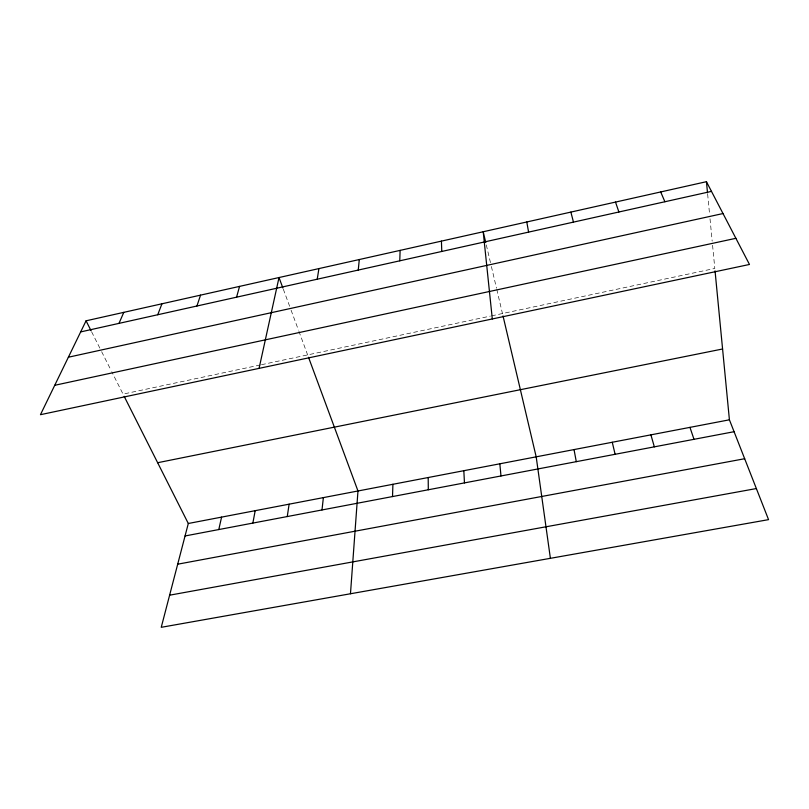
<?xml version="1.0" encoding="UTF-8"?>
<svg xmlns="http://www.w3.org/2000/svg" width="809" height="809" viewBox="0 0 809 809"><rect width="100%" height="100%" fill="white"/><g stroke="black" fill="none" stroke-linecap="round" stroke-linejoin="round"><path stroke-width="0.61" stroke-dasharray="4.04 3.03" d="M260.296 364.96L123.039 394.104L111.763 371.756M261.499 364.697L490.385 316.097M491.599 315.844L714.812 268.446L712.294 242.356M91.639 331.852L101.105 350.621M101.661 351.723L111.197 370.633M283.322 289.207L290.664 309.028M291.088 310.191L298.481 330.153M298.915 331.326L307.632 354.908M486.31 244.935L491.103 265.301M491.387 266.495L496.493 288.176M496.777 289.389L502.46 313.538M707.632 194.059L709.544 213.839M710.019 218.794L712.173 241.112"/><path stroke-width="1.21" d="M392.517 496.564L392.911 484.288M399.767 260.822L400.121 250.385M350.469 593.755L357.972 490.982L308.512 357.275M358.256 270.064L359.287 259.537M321.992 509.953L323.378 497.606M287.256 516.557L289.116 504.179M317.219 279.206L318.918 268.598M252.853 523.089L255.189 510.681M259.072 368.368L279.014 277.548L282.897 288.034M218.794 529.551L221.585 517.113M124.171 396.349L188.305 523.494L161.244 627.309L768.55 519.641L729.415 419.81L715.045 270.863M236.572 297.176L239.555 286.396M196.931 306.014L200.541 295.143M157.735 314.741L161.952 303.79M118.984 323.378L123.797 312.355M86.067 320.809L40.45 414.693L749.478 264.462L706.439 181.691L86.067 320.809L91.083 330.75M80.678 331.912L711.475 191.369M68.371 357.224L723.003 213.546M54.739 385.296L735.887 238.311M157.654 462.718L722.589 348.992M188.305 523.494L729.415 419.81M185.059 535.962L734.076 431.703M177.697 564.197L744.674 458.723M169.617 595.191L756.364 488.555M660.69 191.945L664.897 201.744M615.507 202.078L618.895 211.998M689.956 427.364L694.001 439.317M650.901 434.848L654.339 446.841M570.871 212.089L573.47 222.121M612.261 442.26L615.113 454.294M485.744 242.538L483.206 231.748L492.307 318.948M503.016 315.925L536.185 456.832L550.393 558.311M574.026 449.582L576.291 461.666M526.78 221.979L528.601 232.112M706.439 181.691L707.511 192.825M499.831 463.8L500.983 475.965M463.83 470.696L464.457 482.902M441.421 241.122L441.775 251.457M428.194 477.522L428.305 489.769"/></g></svg>
